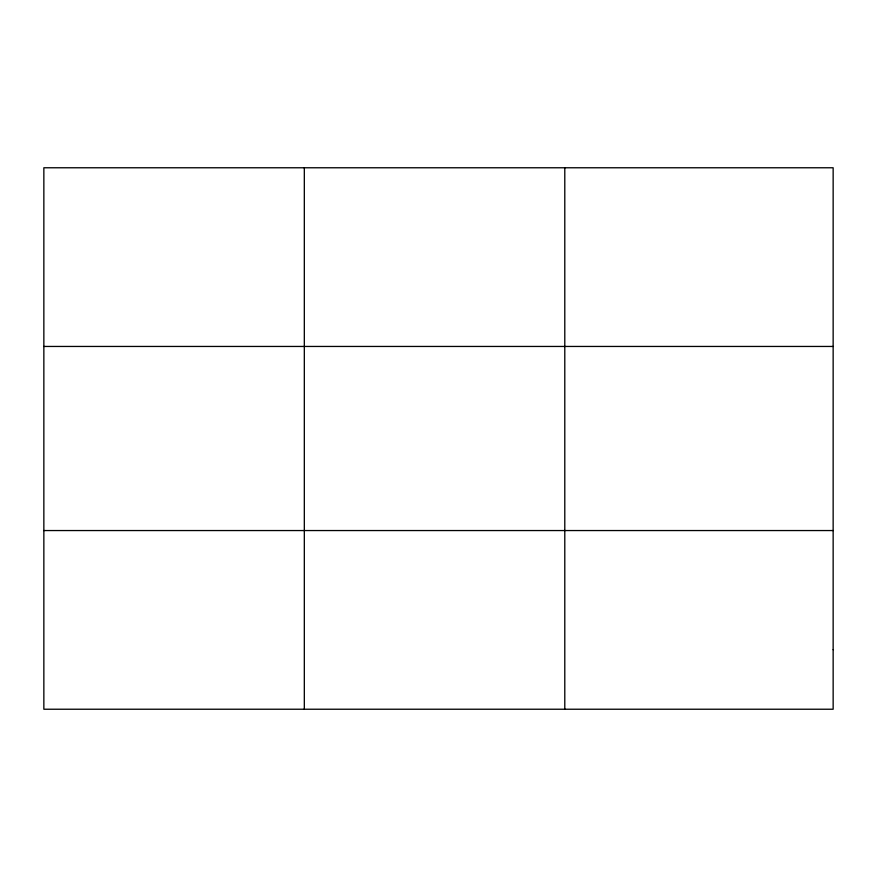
<?xml version="1.0" encoding="UTF-8"?>
<svg xmlns="http://www.w3.org/2000/svg" width="877" height="877" viewBox="0 0 877 877"><rect width="100%" height="100%" fill="white"/><g stroke="black" fill="none" stroke-linecap="round" stroke-linejoin="round"><path stroke-width="1.32" d="M304.319 167.77L304.319 709.23M564.788 167.77L564.788 709.23M43.85 346.448L833.15 346.448M43.85 530.552L833.15 530.552M833.15 649.671L833.15 709.23L43.85 709.23L43.85 167.77L833.15 167.77L833.15 649.671"/></g></svg>
